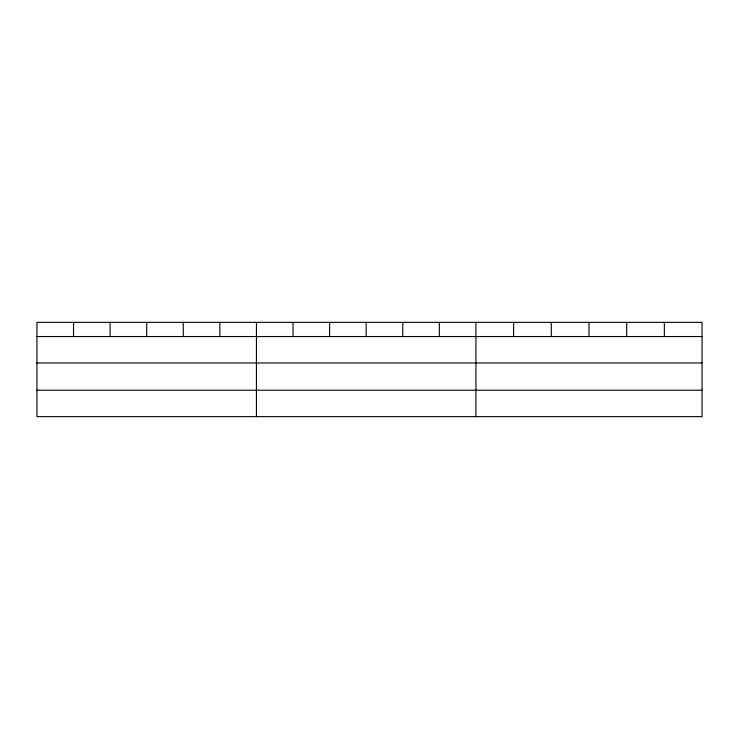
<?xml version="1.0" encoding="UTF-8"?>
<svg xmlns="http://www.w3.org/2000/svg" width="739" height="739" viewBox="0 0 739 739"><rect width="100%" height="100%" fill="white"/><g stroke="black" fill="none" stroke-linecap="round" stroke-linejoin="round"><path stroke-width="1.11" d="M702.05 362.978L702.05 322.352L36.95 322.352L36.95 416.648L702.05 416.648L702.05 362.978L36.95 362.978M36.95 336.541L702.05 336.541M36.95 390.21L702.05 390.21M664.361 322.352L664.361 336.541M626.672 322.352L626.672 336.541M588.983 322.352L588.983 336.541M551.294 322.352L551.294 336.541M513.605 322.352L513.605 336.541M475.916 322.352L475.916 416.648M439.336 322.352L439.336 336.541M402.755 322.352L402.755 336.541M366.174 322.352L366.174 336.541M329.594 322.352L329.594 336.541M293.013 322.352L293.013 336.541M256.433 322.352L256.433 416.648M219.852 322.352L219.852 336.541M183.272 322.352L183.272 336.541M146.691 322.352L146.691 336.541M110.111 322.352L110.111 336.541M73.53 322.352L73.53 336.541"/></g></svg>
